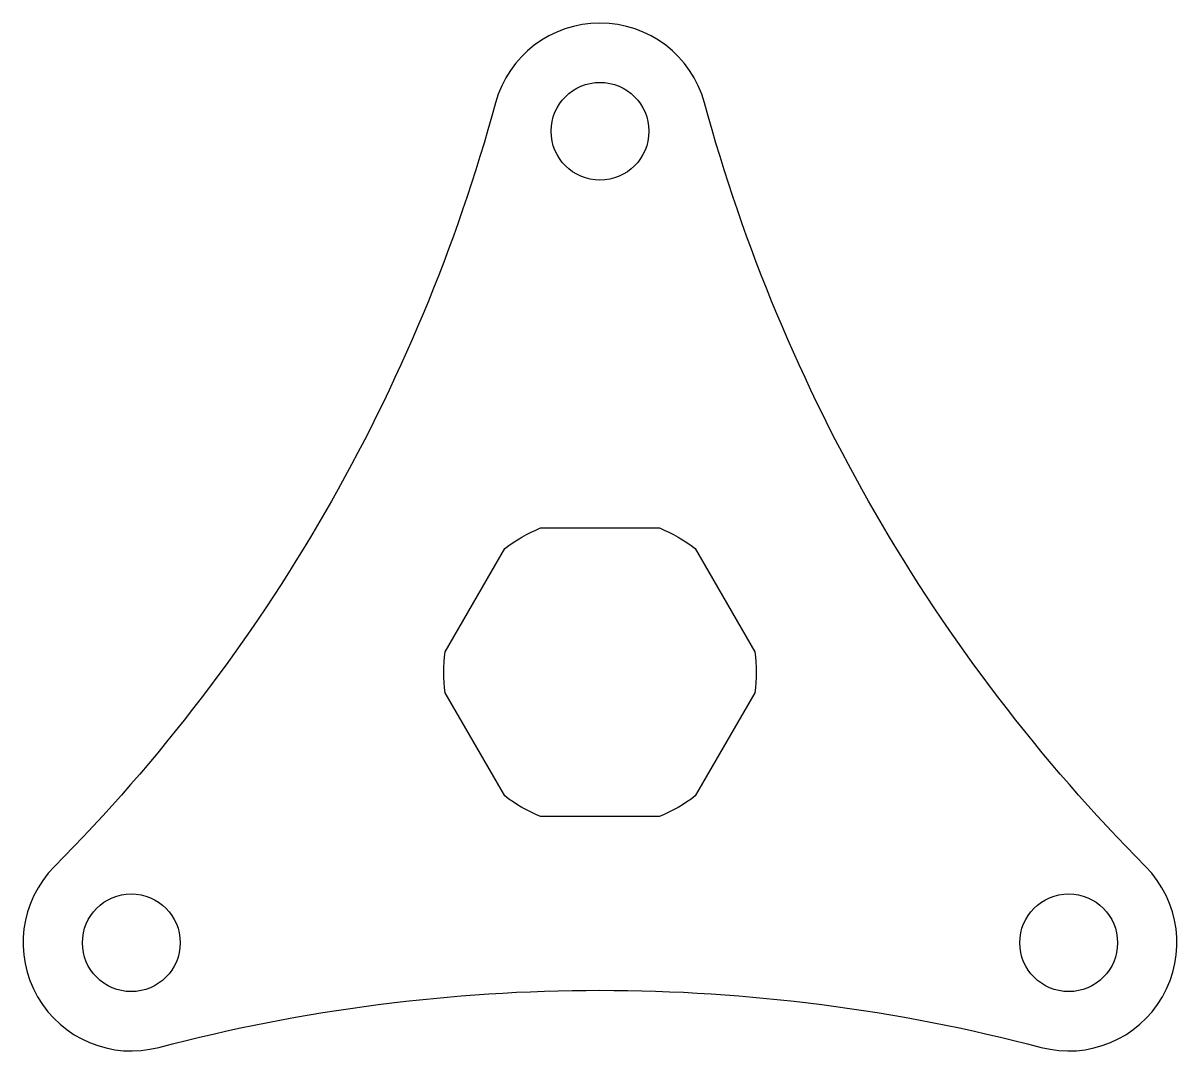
# Model space of a CAD drawing. Header units: inches. Extents: x -1 to 1, y -0.66 to 1.13.
import ezdxf

# ---------------------------------------------------------------- set-up
doc = ezdxf.new("R2010")
doc.units = ezdxf.units.IN
doc.header["$MEASUREMENT"] = 0

msp = doc.modelspace()

# ---------------------------------------------------------------- linework, layer by layer
for points in [[(-0.9451, -0.3368, 0.763832), (-0.7642, -0.6501, -0.129411), (0.7642, -0.6501, 0.763832), (0.9451, -0.3368, -0.129411), (0.1809, 0.9868, 0.763832), (-0.1809, 0.9868, -0.129411)], [(-0.2681, 0.0356), (-0.1649, 0.2144, -0.066107), (-0.1032, 0.25), (0.1032, 0.25, -0.066107), (0.1649, 0.2144), (0.2681, 0.0356, -0.066107), (0.2681, -0.0356), (0.1649, -0.2144, -0.066107), (0.1032, -0.25), (-0.1032, -0.25, -0.066107), (-0.1649, -0.2144), (-0.2681, -0.0356, -0.066107)]]:
    msp.add_lwpolyline(points, format="xyb", close=True)
for centre in [(0, 0.9375), (-0.8119, -0.4688), (0.8119, -0.4688)]:
    msp.add_circle(centre, 0.0847)

doc.saveas('drawing.dxf')
